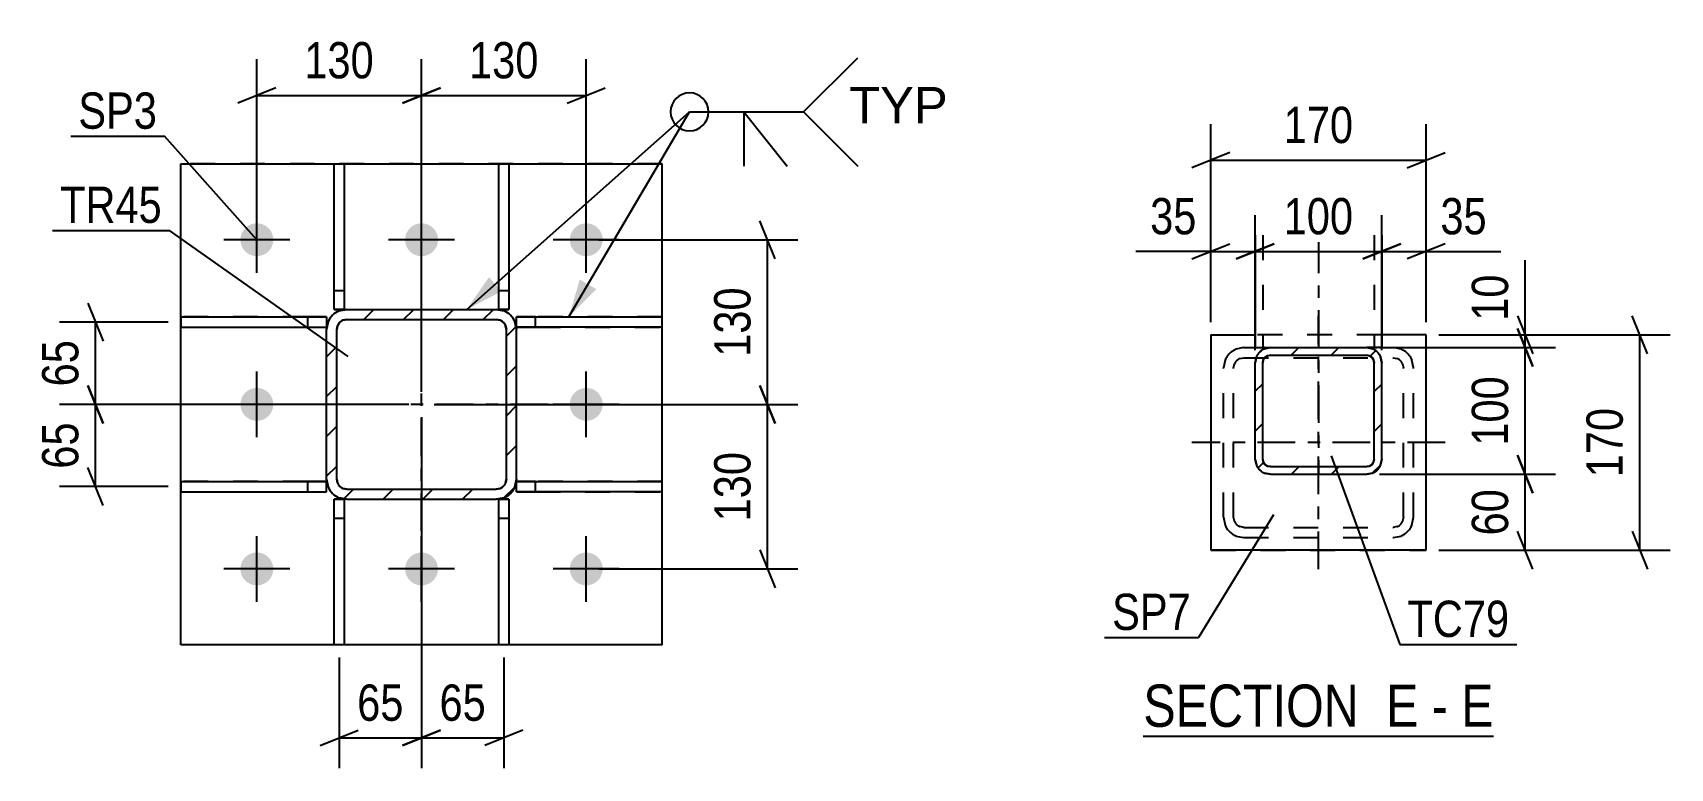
# Model space of a CAD drawing. Header units: millimetres. Extents: x -123 to 718, y -437 to 157.
# Drawn here: x -37.9 to 91.3, y -319.7 to -261.6 of the extents above; entities that cross this region are included whole.
import ezdxf

# ---------------------------------------------------------------- set-up
doc = ezdxf.new("R2010")
doc.units = ezdxf.units.MM
doc.linetypes.add('DXK_LINE_DOT2', pattern=[3.9198, 1.9599, -1.9599])
doc.linetypes.add('DXK_LINE_DOT3', pattern=[5.9187, 2.979, -0.9799, 0.9799, -0.9799])
doc.styles.add('Arial', font='ARIAL.TTF', dxfattribs={"height": 0.2})
doc.styles.add('Arial Narrow', font='ARIALN.TTF', dxfattribs={"height": 0.2})

# ---------------------------------------------------------------- blocks, each defined once
blk = doc.blocks.new('Unknown-232816598-20 - 7481')
at = {"color": 6, "linetype": 'Continuous'}
blk.add_line((49.73, -317.13), (77.38, -317.13), dxfattribs=at)
at = {"color": 0, "linetype": 'Continuous'}
for points in [[(67.84, -316.38), (67.84, -312.88), (49.73, -312.88), (49.73, -316.38)], [(71.45, -316.38), (71.45, -312.88), (68.89, -312.88), (68.89, -316.38)], [(73.77, -316.38), (73.77, -312.88), (72.5, -312.88), (72.5, -316.38)], [(77.38, -316.38), (77.38, -312.88), (74.82, -312.88), (74.82, -316.38)]]:
    blk.add_wipeout(points, dxfattribs=at)
at = {"color": 7, "linetype": 'Continuous', "style": 'Arial Narrow'}
for s, p in [('SECTION ', (49.73, -316.38)), ('E', (68.89, -316.38)), ('E', (74.82, -316.38)), ('-', (72.5, -316.38))]:
    blk.add_text(s, height=3.34, dxfattribs=at).set_placement(p)
blk = doc.blocks.new('Part-232816598-7571 - 7481')
at = {"color": 7, "linetype": 'DXK_LINE_DOT3'}
for p, q in [((63.56, -303.93), (63.56, -283.93)), ((73.56, -293.93), (53.56, -293.93))]:
    blk.add_line(p, q, dxfattribs=at)
at = {"color": 7, "linetype": 'DXK_LINE_DOT2'}
for p, q in [((57.66, -286.43), (57.04, -286.55)), ((57.66, -286.43), (69.46, -286.43)), ((70.07, -286.55), (69.46, -286.43)), ((56.18, -287.42), (56.06, -288.03)), ((56.06, -299.83), (56.06, -288.03)), ((56.86, -288.03), (56.92, -287.72)), ((56.86, -299.83), (56.86, -288.03)), ((57.35, -287.29), (57.66, -287.23)), ((57.66, -287.23), (69.46, -287.23)), ((69.46, -287.23), (69.76, -287.29)), ((70.19, -287.72), (70.26, -288.03)), ((70.26, -299.83), (70.26, -288.03)), ((71.06, -288.03), (70.93, -287.42)), ((71.06, -299.83), (71.06, -288.03)), ((56.06, -299.83), (56.18, -300.44)), ((56.92, -300.14), (56.86, -299.83)), ((70.26, -299.83), (70.19, -300.14)), ((70.93, -300.44), (71.06, -299.83)), ((57.66, -300.63), (57.35, -300.57)), ((57.66, -300.63), (69.46, -300.63)), ((69.76, -300.57), (69.46, -300.63)), ((57.04, -301.31), (57.66, -301.43)), ((57.66, -301.43), (69.46, -301.43)), ((69.46, -301.43), (70.07, -301.31))]:
    blk.add_line(p, q, dxfattribs=at)
for centre, radius, start, end in [((57.66, -288.03), 1.6, 112.5, 157.5), ((69.46, -288.03), 1.6, 22.5, 67.5), ((57.66, -288.03), 0.8, 112.5, 157.5), ((69.46, -288.03), 0.8, 22.5, 67.5), ((57.66, -299.83), 1.6, 202.5, 247.5), ((57.66, -299.83), 0.8, 202.5, 247.5), ((69.46, -299.83), 0.8, 292.5, 337.5), ((69.46, -299.83), 1.6, 292.5, 337.5)]:
    blk.add_arc(centre, radius, start, end, dxfattribs=at)
blk = doc.blocks.new('Part-232816598-7499 - 7481')
at = {"color": 2, "linetype": 'Continuous'}
for p, q in [((55.06, -285.43), (58.55, -285.43)), ((55.06, -285.43), (55.06, -302.43)), ((72.06, -285.43), (68.55, -285.43)), ((72.06, -302.43), (72.06, -285.43)), ((72.06, -302.43), (55.06, -302.43))]:
    blk.add_line(p, q, dxfattribs=at)
at = {"color": 7, "linetype": 'DXK_LINE_DOT2'}
for p, q in [((68.55, -285.43), (58.55, -285.43)), ((55.06, -302.43), (72.06, -302.43))]:
    blk.add_line(p, q, dxfattribs=at)
blk = doc.blocks.new('Part-232816598-50162 - 7481')
at = {"color": 2, "linetype": 'Continuous'}
for p, q in [((58.55, -277.56), (58.55, -286.43)), ((68.55, -277.56), (68.55, -286.43)), ((58.55, -286.43), (59.75, -286.43)), ((68.46, -286.43), (67.36, -286.43)), ((68.55, -286.43), (68.46, -286.43))]:
    blk.add_line(p, q, dxfattribs=at)
at = {"color": 7, "linetype": 'DXK_LINE_DOT2'}
for p, q in [((59.15, -277.56), (59.15, -286.43)), ((67.95, -277.56), (67.95, -286.43)), ((58.55, -286.43), (58.64, -286.43)), ((58.64, -286.43), (59.29, -286.43)), ((59.2, -286.43), (59.15, -286.43)), ((59.15, -286.43), (59.2, -286.43)), ((59.29, -286.43), (59.2, -286.43)), ((59.2, -286.43), (59.29, -286.43)), ((59.29, -286.43), (59.33, -286.43)), ((59.75, -286.43), (68.2, -286.43))]:
    blk.add_line(p, q, dxfattribs=at)
at = {"color": 7, "linetype": 'DXK_LINE_DOT3'}
blk.add_line((63.55, -277.56), (63.55, -296.43), dxfattribs=at)
blk = doc.blocks.new('Part-232816598-7576 - 7481')
at = {"linetype": 'Continuous'}
h = blk.add_hatch(dxfattribs=at)
h.set_pattern_fill('', scale=0.7, style=0, pattern_type=0)
h.set_pattern_definition([(45, (67.815, -296.3394), (-1.57154, 1.57154), [])])
h.paths.add_polyline_path([(67.36, -296.43), (67.81, -296.34), (68.2, -296.08), (68.46, -295.69), (68.56, -295.23), (68.56, -287.63), (68.46, -287.17), (68.2, -286.78), (67.81, -286.52), (67.36, -286.43), (59.76, -286.43), (59.3, -286.52), (58.91, -286.78), (58.65, -287.17), (58.56, -287.63), (58.56, -295.23), (58.65, -295.69), (58.91, -296.08), (59.3, -296.34), (59.76, -296.43)])
h.paths.add_polyline_path([(59.76, -295.83), (59.53, -295.79), (59.33, -295.66), (59.2, -295.46), (59.16, -295.23), (59.16, -287.63), (59.2, -287.4), (59.33, -287.21), (59.53, -287.08), (59.76, -287.03), (67.36, -287.03), (67.59, -287.08), (67.78, -287.21), (67.91, -287.4), (67.96, -287.63), (67.96, -295.23), (67.91, -295.46), (67.78, -295.66), (67.59, -295.79), (67.36, -295.83)])
at = {"color": 7, "linetype": 'DXK_LINE_DOT2'}
for p, q in [((59.3, -286.52), (59.76, -286.43)), ((59.76, -286.43), (67.36, -286.43)), ((67.36, -286.43), (67.81, -286.52)), ((58.56, -287.63), (58.65, -287.17)), ((58.56, -295.23), (58.56, -287.63)), ((59.2, -287.4), (59.16, -287.63)), ((59.16, -295.23), (59.16, -287.63)), ((59.33, -287.21), (59.2, -287.4)), ((59.53, -287.08), (59.33, -287.21)), ((59.76, -287.03), (59.53, -287.08)), ((59.76, -287.03), (67.36, -287.03)), ((67.59, -287.08), (67.36, -287.03)), ((67.78, -287.21), (67.59, -287.08)), ((67.91, -287.4), (67.78, -287.21)), ((67.96, -287.63), (67.91, -287.4)), ((67.96, -295.23), (67.96, -287.63)), ((68.46, -287.17), (68.56, -287.63)), ((68.56, -295.23), (68.56, -287.63)), ((58.65, -295.69), (58.56, -295.23)), ((59.16, -295.23), (59.2, -295.46)), ((59.2, -295.46), (59.33, -295.66)), ((59.33, -295.66), (59.53, -295.79)), ((59.53, -295.79), (59.76, -295.83)), ((59.76, -295.83), (67.36, -295.83)), ((67.36, -295.83), (67.59, -295.79)), ((67.59, -295.79), (67.78, -295.66)), ((67.78, -295.66), (67.91, -295.46)), ((67.91, -295.46), (67.96, -295.23)), ((68.56, -295.23), (68.46, -295.69)), ((59.76, -296.43), (59.3, -296.34)), ((59.76, -296.43), (67.36, -296.43)), ((67.81, -296.34), (67.36, -296.43))]:
    blk.add_line(p, q, dxfattribs=at)
at = {"color": 2, "linetype": 'Continuous'}
for p, q in [((59.76, -286.43), (59.3, -286.52)), ((59.76, -286.43), (67.36, -286.43)), ((67.81, -286.52), (67.36, -286.43)), ((58.65, -287.17), (58.56, -287.63)), ((58.56, -295.23), (58.56, -287.63)), ((59.16, -287.63), (59.2, -287.4)), ((59.16, -295.23), (59.16, -287.63)), ((59.2, -287.4), (59.33, -287.21)), ((59.33, -287.21), (59.53, -287.08)), ((59.53, -287.08), (59.76, -287.03)), ((59.76, -287.03), (67.36, -287.03)), ((67.36, -287.03), (67.59, -287.08)), ((67.59, -287.08), (67.78, -287.21)), ((67.78, -287.21), (67.91, -287.4)), ((67.91, -287.4), (67.96, -287.63)), ((67.96, -295.23), (67.96, -287.63)), ((68.56, -287.63), (68.46, -287.17)), ((68.56, -295.23), (68.56, -287.63)), ((58.56, -295.23), (58.65, -295.69)), ((59.2, -295.46), (59.16, -295.23)), ((59.33, -295.66), (59.2, -295.46)), ((59.53, -295.79), (59.33, -295.66)), ((59.76, -295.83), (59.53, -295.79)), ((59.76, -295.83), (67.36, -295.83)), ((67.59, -295.79), (67.36, -295.83)), ((67.78, -295.66), (67.59, -295.79)), ((67.91, -295.46), (67.78, -295.66)), ((67.96, -295.23), (67.91, -295.46)), ((68.46, -295.69), (68.56, -295.23)), ((59.3, -296.34), (59.76, -296.43)), ((59.76, -296.43), (67.36, -296.43)), ((67.36, -296.43), (67.81, -296.34))]:
    blk.add_line(p, q, dxfattribs=at)
at = {"color": 7, "linetype": 'DXK_LINE_DOT2'}
for centre, start, end in [((59.76, -287.63), 112.5, 157.5), ((67.36, -287.63), 22.5, 67.5), ((59.76, -295.23), 202.5, 247.5), ((67.36, -295.23), 292.5, 337.5)]:
    blk.add_arc(centre, 1.2, start, end, dxfattribs=at)
at = {"color": 2, "linetype": 'Continuous'}
for centre, start, end in [((59.76, -287.63), 112.5, 157.5), ((67.36, -287.63), 22.5, 67.5), ((59.76, -295.23), 202.5, 247.5), ((67.36, -295.23), 292.5, 337.5)]:
    blk.add_arc(centre, 1.2, start, end, dxfattribs=at)
blk = doc.blocks.new('Part-232816598-2230 - 2131')
at = {"color": 2, "linetype": 'Continuous'}
for p, q in [((-13.34, -298.41), (-14.14, -298.41)), ((-14.14, -298.41), (-14.14, -298.41)), ((-14.14, -309.91), (-14.14, -298.41)), ((-13.34, -298.41), (-13.34, -298.41)), ((-13.34, -298.41), (-13.34, -309.91)), ((-13.34, -309.91), (-14.14, -309.91))]:
    blk.add_line(p, q, dxfattribs=at)
at = {"color": 7, "linetype": 'DXK_LINE_DOT2'}
for p, q in [((-14.14, -298.41), (-13.34, -298.41)), ((-14.14, -299.91), (-13.34, -299.91))]:
    blk.add_line(p, q, dxfattribs=at)
blk = doc.blocks.new('Part-232816598-2235 - 2131')
at = {"color": 2, "linetype": 'Continuous'}
for p, q in [((-0.34, -298.41), (-1.14, -298.41)), ((-1.14, -298.41), (-1.14, -298.41)), ((-1.14, -309.91), (-1.14, -298.41)), ((-0.34, -298.41), (-0.34, -298.41)), ((-0.34, -298.41), (-0.34, -309.91)), ((-0.34, -309.91), (-1.14, -309.91))]:
    blk.add_line(p, q, dxfattribs=at)
at = {"color": 7, "linetype": 'DXK_LINE_DOT2'}
for p, q in [((-1.14, -298.41), (-0.34, -298.41)), ((-1.14, -299.91), (-0.34, -299.91))]:
    blk.add_line(p, q, dxfattribs=at)
blk = doc.blocks.new('Part-232816598-2147 - 2131')
at = {"linetype": 'Continuous'}
h = blk.add_hatch(dxfattribs=at)
h.set_pattern_fill('', scale=0.7, style=0, pattern_type=0)
h.set_pattern_definition([(45, (-0.7318, -298.2895), (-1.57154, 1.57154), [])])
h.paths.add_polyline_path([(-1.34, -298.41), (-0.73, -298.29), (-0.21, -297.94), (0.13, -297.42), (0.26, -296.81), (0.26, -285.01), (0.13, -284.4), (-0.21, -283.88), (-0.73, -283.53), (-1.34, -283.41), (-13.14, -283.41), (-13.76, -283.53), (-14.28, -283.88), (-14.62, -284.4), (-14.74, -285.01), (-14.74, -296.81), (-14.62, -297.42), (-14.28, -297.94), (-13.76, -298.29), (-13.14, -298.41)])
h.paths.add_polyline_path([(-13.14, -297.61), (-13.45, -297.55), (-13.71, -297.38), (-13.88, -297.12), (-13.94, -296.81), (-13.94, -285.01), (-13.88, -284.71), (-13.71, -284.45), (-13.45, -284.27), (-13.14, -284.21), (-1.34, -284.21), (-1.04, -284.27), (-0.78, -284.45), (-0.61, -284.71), (-0.54, -285.01), (-0.54, -296.81), (-0.61, -297.12), (-0.78, -297.38), (-1.04, -297.55), (-1.34, -297.61)])
at = {"color": 7, "linetype": 'DXK_LINE_DOT3'}
for p, q in [((-7.24, -300.91), (-7.24, -280.91)), ((2.76, -290.91), (-17.24, -290.91))]:
    blk.add_line(p, q, dxfattribs=at)
at = {"color": 7, "linetype": 'DXK_LINE_DOT2'}
for p, q in [((-13.76, -283.53), (-13.14, -283.41)), ((-13.14, -284.21), (-13.45, -284.27)), ((-13.14, -283.41), (-1.34, -283.41)), ((-13.14, -284.21), (-1.34, -284.21)), ((-1.34, -283.41), (-0.73, -283.53)), ((-1.04, -284.27), (-1.34, -284.21)), ((-14.74, -285.01), (-14.62, -284.4)), ((-14.74, -296.81), (-14.74, -285.01)), ((-13.88, -284.71), (-13.94, -285.01)), ((-13.94, -296.81), (-13.94, -285.01)), ((-0.54, -285.01), (-0.61, -284.71)), ((-0.54, -296.81), (-0.54, -285.01)), ((0.13, -284.4), (0.26, -285.01)), ((0.26, -296.81), (0.26, -285.01)), ((-14.62, -297.42), (-14.74, -296.81)), ((-13.94, -296.81), (-13.88, -297.12)), ((-0.61, -297.12), (-0.54, -296.81)), ((0.26, -296.81), (0.13, -297.42)), ((-13.14, -298.41), (-13.76, -298.29)), ((-13.45, -297.55), (-13.14, -297.61)), ((-13.14, -297.61), (-1.34, -297.61)), ((-13.14, -298.41), (-1.34, -298.41)), ((-1.34, -297.61), (-1.04, -297.55)), ((-0.73, -298.29), (-1.34, -298.41))]:
    blk.add_line(p, q, dxfattribs=at)
at = {"color": 2, "linetype": 'Continuous'}
for p, q in [((-13.14, -283.41), (-13.76, -283.53)), ((-13.45, -284.27), (-13.14, -284.21)), ((-13.14, -283.41), (-1.34, -283.41)), ((-13.14, -284.21), (-1.34, -284.21)), ((-0.73, -283.53), (-1.34, -283.41)), ((-1.34, -284.21), (-1.04, -284.27)), ((-14.62, -284.4), (-14.74, -285.01)), ((-14.74, -296.81), (-14.74, -285.01)), ((-13.94, -285.01), (-13.88, -284.71)), ((-13.94, -296.81), (-13.94, -285.01)), ((-0.61, -284.71), (-0.54, -285.01)), ((-0.54, -296.81), (-0.54, -285.01)), ((0.26, -285.01), (0.13, -284.4)), ((0.26, -296.81), (0.26, -285.01)), ((-14.74, -296.81), (-14.62, -297.42)), ((-13.88, -297.12), (-13.94, -296.81)), ((-0.54, -296.81), (-0.61, -297.12)), ((0.13, -297.42), (0.26, -296.81)), ((-13.76, -298.29), (-13.14, -298.41)), ((-13.14, -297.61), (-13.45, -297.55)), ((-13.14, -297.61), (-1.34, -297.61)), ((-13.14, -298.41), (-1.34, -298.41)), ((-1.04, -297.55), (-1.34, -297.61)), ((-1.34, -298.41), (-0.73, -298.29))]:
    blk.add_line(p, q, dxfattribs=at)
at = {"color": 7, "linetype": 'DXK_LINE_DOT2'}
for centre, radius, start, end in [((-13.14, -285.01), 1.6, 112.5, 157.5), ((-13.14, -285.01), 0.8, 112.5, 157.5), ((-1.34, -285.01), 0.8, 22.5, 67.5), ((-1.34, -285.01), 1.6, 22.5, 67.5), ((-13.14, -296.81), 0.8, 202.5, 247.5), ((-1.34, -296.81), 0.8, 292.5, 337.5), ((-13.14, -296.81), 1.6, 202.5, 247.5), ((-1.34, -296.81), 1.6, 292.5, 337.5)]:
    blk.add_arc(centre, radius, start, end, dxfattribs=at)
at = {"color": 2, "linetype": 'Continuous'}
for centre, radius, start, end in [((-13.14, -285.01), 1.6, 112.5, 157.5), ((-13.14, -285.01), 0.8, 112.5, 157.5), ((-1.34, -285.01), 0.8, 22.5, 67.5), ((-1.34, -285.01), 1.6, 22.5, 67.5), ((-13.14, -296.81), 0.8, 202.5, 247.5), ((-1.34, -296.81), 0.8, 292.5, 337.5), ((-13.14, -296.81), 1.6, 202.5, 247.5), ((-1.34, -296.81), 1.6, 292.5, 337.5)]:
    blk.add_arc(centre, radius, start, end, dxfattribs=at)
blk = doc.blocks.new('Part-232816598-2196 - 2131')
at = {"color": 2, "linetype": 'Continuous'}
for p, q in [((-14.14, -283.41), (-14.14, -271.91)), ((-14.14, -271.91), (-13.34, -271.91)), ((-13.34, -271.91), (-13.34, -283.41)), ((-14.14, -283.41), (-14.14, -283.41)), ((-13.34, -283.41), (-14.14, -283.41)), ((-13.34, -283.41), (-13.34, -283.41))]:
    blk.add_line(p, q, dxfattribs=at)
at = {"color": 7, "linetype": 'DXK_LINE_DOT2'}
for p, q in [((-14.14, -281.91), (-13.34, -281.91)), ((-14.14, -283.41), (-13.34, -283.41))]:
    blk.add_line(p, q, dxfattribs=at)
blk = doc.blocks.new('Part-232816598-2201 - 2131')
at = {"color": 2, "linetype": 'Continuous'}
for p, q in [((-1.14, -283.41), (-1.14, -271.91)), ((-1.14, -271.91), (-0.34, -271.91)), ((-0.34, -271.91), (-0.34, -283.41)), ((-1.14, -283.41), (-1.14, -283.41)), ((-0.34, -283.41), (-1.14, -283.41)), ((-0.34, -283.41), (-0.34, -283.41))]:
    blk.add_line(p, q, dxfattribs=at)
at = {"color": 7, "linetype": 'DXK_LINE_DOT2'}
for p, q in [((-1.14, -281.91), (-0.34, -281.91)), ((-1.14, -283.41), (-0.34, -283.41))]:
    blk.add_line(p, q, dxfattribs=at)
blk = doc.blocks.new('Part-232816598-2240 - 2131')
at = {"color": 2, "linetype": 'Continuous'}
for p, q in [((0.26, -297.81), (0.26, -297.01)), ((0.26, -297.01), (11.76, -297.01)), ((11.76, -297.81), (11.76, -297.01)), ((0.26, -297.81), (0.26, -297.81)), ((11.76, -297.81), (0.26, -297.81))]:
    blk.add_line(p, q, dxfattribs=at)
at = {"color": 7, "linetype": 'DXK_LINE_DOT2'}
for p, q in [((1.76, -297.01), (0.26, -297.01)), ((1.76, -297.81), (1.76, -297.01)), ((11.76, -297.01), (1.76, -297.01)), ((0.26, -297.81), (1.76, -297.81)), ((0.26, -297.81), (0.26, -297.81)), ((1.76, -297.81), (11.76, -297.81))]:
    blk.add_line(p, q, dxfattribs=at)
blk = doc.blocks.new('Part-232816598-2245 - 2131')
at = {"color": 2, "linetype": 'Continuous'}
for p, q in [((0.26, -284.81), (0.26, -284.01)), ((0.26, -284.01), (11.76, -284.01)), ((11.76, -284.81), (11.76, -284.01)), ((0.26, -284.81), (0.26, -284.81)), ((11.76, -284.81), (0.26, -284.81))]:
    blk.add_line(p, q, dxfattribs=at)
at = {"color": 7, "linetype": 'DXK_LINE_DOT2'}
for p, q in [((1.76, -284.01), (0.26, -284.01)), ((1.76, -284.81), (1.76, -284.01)), ((11.76, -284.01), (1.76, -284.01)), ((0.26, -284.81), (1.76, -284.81)), ((0.26, -284.81), (0.26, -284.81)), ((1.76, -284.81), (11.76, -284.81))]:
    blk.add_line(p, q, dxfattribs=at)
blk = doc.blocks.new('Part-232816598-2250 - 2131')
at = {"color": 2, "linetype": 'Continuous'}
for p, q in [((-26.24, -297.01), (-14.74, -297.01)), ((-26.24, -297.01), (-26.24, -297.81)), ((-14.74, -297.01), (-14.74, -297.01)), ((-14.74, -297.81), (-14.74, -297.01)), ((-26.24, -297.81), (-14.74, -297.81))]:
    blk.add_line(p, q, dxfattribs=at)
at = {"color": 7, "linetype": 'DXK_LINE_DOT2'}
for p, q in [((-16.24, -297.01), (-26.24, -297.01)), ((-14.74, -297.01), (-16.24, -297.01)), ((-16.24, -297.01), (-16.24, -297.81)), ((-26.24, -297.81), (-16.24, -297.81)), ((-16.24, -297.81), (-14.74, -297.81)), ((-14.74, -297.81), (-14.74, -297.81))]:
    blk.add_line(p, q, dxfattribs=at)
blk = doc.blocks.new('Part-232816598-2255 - 2131')
at = {"color": 2, "linetype": 'Continuous'}
for p, q in [((-26.24, -284.01), (-14.74, -284.01)), ((-26.24, -284.01), (-26.24, -284.81)), ((-14.74, -284.01), (-14.74, -284.01)), ((-14.74, -284.01), (-14.74, -284.81)), ((-26.24, -284.81), (-14.74, -284.81))]:
    blk.add_line(p, q, dxfattribs=at)
at = {"color": 7, "linetype": 'DXK_LINE_DOT2'}
for p, q in [((-16.24, -284.01), (-26.24, -284.01)), ((-14.74, -284.01), (-16.24, -284.01)), ((-16.24, -284.01), (-16.24, -284.81)), ((-26.24, -284.81), (-16.24, -284.81)), ((-16.24, -284.81), (-14.74, -284.81))]:
    blk.add_line(p, q, dxfattribs=at)
blk = doc.blocks.new('Part-232816598-2285 - 2131')
at = {"color": 2, "linetype": 'Continuous'}
for p, q in [((-26.24, -271.91), (11.76, -271.91)), ((-26.24, -309.91), (-26.24, -271.91)), ((11.76, -309.91), (11.76, -271.91)), ((11.76, -309.91), (-26.24, -309.91))]:
    blk.add_line(p, q, dxfattribs=at)
at = {"color": 7, "linetype": 'DXK_LINE_DOT2'}
blk.add_line((11.76, -271.91), (-26.24, -271.91), dxfattribs=at)
blk = doc.blocks.new('Bolt-232816598-2372 - 2131')
at = {"linetype": 'Continuous'}
for points in [[(-20.24, -279.21, -1), (-20.24, -276.61, -1)], [(-7.24, -279.21, -1), (-7.24, -276.61, -1)], [(5.76, -279.21, -1), (5.76, -276.61, -1)], [(-20.24, -292.21, -1), (-20.24, -289.61, -1)], [(5.76, -292.21, -1), (5.76, -289.61, -1)], [(-20.24, -305.21, -1), (-20.24, -302.61, -1)], [(-7.24, -305.21, -1), (-7.24, -302.61, -1)], [(5.76, -305.21, -1), (5.76, -302.61, -1)]]:
    blk.add_hatch(color=1, dxfattribs=at).paths.add_polyline_path(points)
at = {"color": 1, "linetype": 'Continuous'}
for p, q in [((-20.24, -280.51), (-20.24, -275.31)), ((-7.24, -280.51), (-7.24, -275.31)), ((5.76, -280.51), (5.76, -275.31)), ((-17.64, -277.91), (-22.84, -277.91)), ((-4.64, -277.91), (-9.84, -277.91)), ((8.36, -277.91), (3.16, -277.91)), ((-20.24, -293.51), (-20.24, -288.31)), ((5.76, -293.51), (5.76, -288.31)), ((-17.64, -290.91), (-22.84, -290.91)), ((8.36, -290.91), (3.16, -290.91)), ((-20.24, -306.51), (-20.24, -301.31)), ((-7.24, -306.51), (-7.24, -301.31)), ((5.76, -306.51), (5.76, -301.31)), ((-17.64, -303.91), (-22.84, -303.91)), ((-4.64, -303.91), (-9.84, -303.91)), ((8.36, -303.91), (3.16, -303.91))]:
    blk.add_line(p, q, dxfattribs=at)
blk = doc.blocks.new('StraightDimension-232816598-7710 - 7481')
at = {"color": 7, "linetype": 'Continuous'}
for p, q in [((58.56, -286.63), (58.56, -275.98)), ((68.56, -286.63), (68.56, -275.98)), ((57.06, -279.43), (60.06, -278.23)), ((58.56, -278.83), (68.56, -278.83)), ((70.06, -278.23), (67.06, -279.43))]:
    blk.add_line(p, q, dxfattribs=at)
at = {"color": 0}
blk.add_wipeout([(66.9, -278.08), (66.9, -273.88), (60.21, -273.88), (60.21, -278.08)], dxfattribs=at)
at = {"color": 3, "style": 'Arial Narrow'}
blk.add_text('100', height=2.863, dxfattribs=at).set_placement((60.81, -277.48))
blk = doc.blocks.new('StraightDimension-232816598-7641 - 7481')
at = {"color": 7, "linetype": 'Continuous'}
for p, q in [((89.52, -286.93), (88.32, -283.93)), ((73.06, -285.43), (91.32, -285.43)), ((88.92, -302.43), (88.92, -285.43)), ((88.32, -300.93), (89.52, -303.93)), ((73.06, -302.43), (91.32, -302.43))]:
    blk.add_line(p, q, dxfattribs=at)
at = {"color": 0}
blk.add_wipeout([(88.17, -290.59), (83.97, -290.59), (83.97, -297.27), (88.17, -297.27)], dxfattribs=at)
at = {"color": 3, "style": 'Arial Narrow'}
blk.add_text('170', height=2.863, rotation=90.0002, dxfattribs=at).set_placement((87.57, -296.67))
blk = doc.blocks.new('StraightDimension-232816598-7652 - 7481')
at = {"color": 7, "linetype": 'Continuous'}
for p, q in [((55.06, -284.43), (55.06, -268.77)), ((72.06, -284.43), (72.06, -268.77)), ((56.56, -271.02), (53.56, -272.22)), ((70.56, -272.22), (73.56, -271.02)), ((55.06, -271.62), (72.06, -271.62))]:
    blk.add_line(p, q, dxfattribs=at)
at = {"color": 0}
blk.add_wipeout([(66.9, -270.87), (66.9, -266.67), (60.21, -266.67), (60.21, -270.87)], dxfattribs=at)
at = {"color": 3, "style": 'Arial Narrow'}
blk.add_text('170', height=2.863, dxfattribs=at).set_placement((60.81, -270.27))
blk = doc.blocks.new('StraightDimension-232816598-7663 - 7481')
at = {"color": 7, "linetype": 'Continuous'}
for p, q in [((79.27, -294.93), (80.47, -297.93)), ((68.36, -296.43), (82.27, -296.43)), ((79.87, -302.43), (79.87, -296.43)), ((80.47, -303.93), (79.27, -300.93)), ((73.06, -302.43), (82.27, -302.43))]:
    blk.add_line(p, q, dxfattribs=at)
at = {"color": 0}
blk.add_wipeout([(79.12, -297), (74.92, -297), (74.92, -301.86), (79.12, -301.86)], dxfattribs=at)
at = {"color": 3, "style": 'Arial Narrow'}
blk.add_text('60', height=2.863, rotation=90.0002, dxfattribs=at).set_placement((78.52, -301.26))
blk = doc.blocks.new('StraightDimension-232816598-7720 - 7481')
at = {"color": 7, "linetype": 'Continuous'}
for p, q in [((68.56, -286.63), (68.56, -275.98)), ((72.06, -284.43), (72.06, -275.98)), ((67.06, -279.43), (70.06, -278.23)), ((68.56, -278.83), (72.06, -278.83)), ((73.56, -278.23), (70.56, -279.43)), ((72.06, -278.83), (77.96, -278.83)), ((72.06, -278.83), (77.96, -278.83))]:
    blk.add_line(p, q, dxfattribs=at)
at = {"color": 0}
blk.add_wipeout([(77.44, -278.08), (77.44, -273.88), (72.58, -273.88), (72.58, -278.08)], dxfattribs=at)
at = {"color": 3, "style": 'Arial Narrow'}
blk.add_text('35', height=2.863, dxfattribs=at).set_placement((73.18, -277.48))
blk = doc.blocks.new('StraightDimension-232816598-7673 - 7481')
at = {"color": 7, "linetype": 'Continuous'}
for p, q in [((79.27, -284.93), (80.47, -287.93)), ((68.36, -286.43), (82.27, -286.43)), ((79.87, -296.43), (79.87, -286.43)), ((80.47, -297.93), (79.27, -294.93)), ((68.36, -296.43), (82.27, -296.43))]:
    blk.add_line(p, q, dxfattribs=at)
at = {"color": 0}
blk.add_wipeout([(79.11, -288.09), (74.91, -288.09), (74.91, -294.77), (79.11, -294.77)], dxfattribs=at)
at = {"color": 3, "style": 'Arial Narrow'}
blk.add_text('100', height=2.863, rotation=90.0002, dxfattribs=at).set_placement((78.52, -294.17))
blk = doc.blocks.new('StraightDimension-232816598-7686 - 7481')
at = {"color": 7, "linetype": 'Continuous'}
for p, q in [((79.87, -285.43), (79.87, -279.52)), ((79.87, -285.43), (79.87, -279.52)), ((79.27, -283.93), (80.47, -286.93)), ((73.06, -285.43), (82.27, -285.43)), ((80.47, -287.93), (79.27, -284.93)), ((79.87, -286.43), (79.87, -285.43)), ((68.36, -286.43), (82.27, -286.43))]:
    blk.add_line(p, q, dxfattribs=at)
at = {"color": 0}
blk.add_wipeout([(79.12, -280.05), (74.92, -280.05), (74.92, -284.91), (79.12, -284.91)], dxfattribs=at)
at = {"color": 3, "style": 'Arial Narrow'}
blk.add_text('10', height=2.863, rotation=90.0002, dxfattribs=at).set_placement((78.52, -284.31))
blk = doc.blocks.new('StraightDimension-232816598-7700 - 7481')
at = {"color": 7, "linetype": 'Continuous'}
for p, q in [((55.06, -284.43), (55.06, -275.98)), ((58.56, -286.63), (58.56, -275.98)), ((55.06, -278.83), (49.15, -278.83)), ((55.06, -278.83), (49.15, -278.83)), ((53.56, -279.43), (56.56, -278.23)), ((55.06, -278.83), (58.56, -278.83)), ((60.06, -278.23), (57.06, -279.43))]:
    blk.add_line(p, q, dxfattribs=at)
at = {"color": 0}
blk.add_wipeout([(54.53, -278.08), (54.53, -273.88), (49.67, -273.88), (49.67, -278.08)], dxfattribs=at)
at = {"color": 3, "style": 'Arial Narrow'}
blk.add_text('35', height=2.863, dxfattribs=at).set_placement((50.27, -277.48))
blk = doc.blocks.new('StraightDimension-232816598-66372 - 2131')
at = {"color": 7, "linetype": 'Continuous'}
for p, q in [((-33.58, -289.41), (-32.38, -292.41)), ((-8.24, -290.91), (-35.83, -290.91)), ((-32.98, -297.41), (-32.98, -290.91)), ((-32.38, -298.91), (-33.58, -295.91)), ((-27.24, -297.41), (-35.83, -297.41))]:
    blk.add_line(p, q, dxfattribs=at)
at = {"color": 0}
blk.add_wipeout([(-33.73, -291.73), (-37.93, -291.73), (-37.93, -296.59), (-33.73, -296.59)], dxfattribs=at)
at = {"color": 3, "style": 'Arial Narrow'}
blk.add_text('65', height=2.863, rotation=90.0002, dxfattribs=at).set_placement((-34.33, -295.99))
blk = doc.blocks.new('StraightDimension-232816598-66371 - 2131')
at = {"color": 7, "linetype": 'Continuous'}
for p, q in [((-33.58, -282.91), (-32.38, -285.91)), ((-27.24, -284.41), (-35.83, -284.41)), ((-32.98, -290.91), (-32.98, -284.41)), ((-32.38, -292.41), (-33.58, -289.41)), ((-8.24, -290.91), (-35.83, -290.91))]:
    blk.add_line(p, q, dxfattribs=at)
at = {"color": 0}
blk.add_wipeout([(-33.73, -285.23), (-37.93, -285.23), (-37.93, -290.09), (-33.73, -290.09)], dxfattribs=at)
at = {"color": 3, "style": 'Arial Narrow'}
blk.add_text('65', height=2.863, rotation=90.0002, dxfattribs=at).set_placement((-34.33, -289.49))
blk = doc.blocks.new('StraightDimension-232816598-66359 - 2131')
at = {"color": 7, "linetype": 'Continuous'}
for p, q in [((-7.24, -289.91), (-7.24, -263.66)), ((5.76, -276.91), (5.76, -263.66)), ((-5.74, -265.91), (-8.74, -267.11)), ((4.26, -267.11), (7.26, -265.91)), ((-7.24, -266.51), (5.76, -266.51))]:
    blk.add_line(p, q, dxfattribs=at)
at = {"color": 0}
blk.add_wipeout([(2.6, -265.76), (2.6, -261.56), (-4.09, -261.56), (-4.09, -265.76)], dxfattribs=at)
at = {"color": 3, "style": 'Arial Narrow'}
blk.add_text('130', height=2.863, dxfattribs=at).set_placement((-3.49, -265.16))
blk = doc.blocks.new('StraightDimension-232816598-66335 - 2131')
at = {"color": 7, "linetype": 'Continuous'}
for p, q in [((-7.24, -291.91), (-7.24, -319.65)), ((-0.74, -310.91), (-0.74, -319.65)), ((-8.74, -317.85), (-5.74, -316.65)), ((0.76, -316.65), (-2.24, -317.85)), ((-7.24, -317.25), (-0.74, -317.25))]:
    blk.add_line(p, q, dxfattribs=at)
at = {"color": 0}
blk.add_wipeout([(-1.57, -316.5), (-1.57, -312.3), (-6.42, -312.3), (-6.42, -316.5)], dxfattribs=at)
at = {"color": 3, "style": 'Arial Narrow'}
blk.add_text('65', height=2.863, dxfattribs=at).set_placement((-5.82, -315.9))
blk = doc.blocks.new('StraightDimension-232816598-66336 - 2131')
at = {"color": 7, "linetype": 'Continuous'}
for p, q in [((-7.24, -291.91), (-7.24, -319.65)), ((-13.74, -310.91), (-13.74, -319.65)), ((-15.24, -317.85), (-12.24, -316.65)), ((-5.74, -316.65), (-8.74, -317.85)), ((-13.74, -317.25), (-7.24, -317.25))]:
    blk.add_line(p, q, dxfattribs=at)
at = {"color": 0}
blk.add_wipeout([(-8.07, -316.5), (-8.07, -312.3), (-12.92, -312.3), (-12.92, -316.5)], dxfattribs=at)
at = {"color": 3, "style": 'Arial Narrow'}
blk.add_text('65', height=2.863, dxfattribs=at).set_placement((-12.32, -315.9))
blk = doc.blocks.new('StraightDimension-232816598-66347 - 2131')
at = {"color": 7, "linetype": 'Continuous'}
for p, q in [((20.67, -279.41), (19.47, -276.41)), ((6.76, -277.91), (22.47, -277.91)), ((20.07, -290.91), (20.07, -277.91)), ((19.47, -289.41), (20.67, -292.41)), ((-6.24, -290.91), (22.47, -290.91))]:
    blk.add_line(p, q, dxfattribs=at)
at = {"color": 0}
blk.add_wipeout([(19.32, -281.07), (15.12, -281.07), (15.12, -287.75), (19.32, -287.75)], dxfattribs=at)
at = {"color": 3, "style": 'Arial Narrow'}
blk.add_text('130', height=2.863, rotation=90.0002, dxfattribs=at).set_placement((18.72, -287.15))
blk = doc.blocks.new('StraightDimension-232816598-66348 - 2131')
at = {"color": 7, "linetype": 'Continuous'}
for p, q in [((20.67, -292.41), (19.47, -289.41)), ((-6.24, -290.91), (22.47, -290.91)), ((20.07, -303.91), (20.07, -290.91)), ((19.47, -302.41), (20.67, -305.41)), ((6.76, -303.91), (22.47, -303.91))]:
    blk.add_line(p, q, dxfattribs=at)
at = {"color": 0}
blk.add_wipeout([(19.32, -294.07), (15.12, -294.07), (15.12, -300.75), (19.32, -300.75)], dxfattribs=at)
at = {"color": 3, "style": 'Arial Narrow'}
blk.add_text('130', height=2.863, rotation=90.0002, dxfattribs=at).set_placement((18.72, -300.15))
blk = doc.blocks.new('StraightDimension-232816598-66360 - 2131')
at = {"color": 7, "linetype": 'Continuous'}
for p, q in [((-20.24, -276.91), (-20.24, -263.66)), ((-7.24, -289.91), (-7.24, -263.66)), ((-18.74, -265.91), (-21.74, -267.11)), ((-8.74, -267.11), (-5.74, -265.91)), ((-20.24, -266.51), (-7.24, -266.51))]:
    blk.add_line(p, q, dxfattribs=at)
at = {"color": 0}
blk.add_wipeout([(-10.4, -265.76), (-10.4, -261.56), (-17.09, -261.56), (-17.09, -265.76)], dxfattribs=at)
at = {"color": 3, "style": 'Arial Narrow'}
blk.add_text('130', height=2.863, dxfattribs=at).set_placement((-16.49, -265.16))
blk = doc.blocks.new('Mark-232816598-7495 - 7481')
at = {"color": 0}
blk.add_wipeout([(53.48, -308.73), (53.48, -305.73), (47.27, -305.73), (47.27, -308.73)], dxfattribs=at)
blk.add_wipeout([(53.48, -308.73), (53.48, -305.73), (47.27, -305.73), (47.27, -308.73)], dxfattribs=at)
at = {"color": 30, "linetype": 'Continuous'}
for p in [(60, -299.63), (46.67, -309.33)]:
    blk.add_line(p, (54.08, -309.33), dxfattribs=at)
at = {"color": 3, "style": 'Arial Narrow'}
blk.add_text('SP7', height=2.863, dxfattribs=at).set_placement((47.27, -308.73))
blk = doc.blocks.new('Mark-232816598-7572 - 7481')
at = {"color": 0}
blk.add_wipeout([(78.62, -309.28), (78.62, -306.28), (70.58, -306.28), (70.58, -309.28)], dxfattribs=at)
blk.add_wipeout([(78.62, -309.28), (78.62, -306.28), (70.58, -306.28), (70.58, -309.28)], dxfattribs=at)
at = {"color": 30, "linetype": 'Continuous'}
for p, q in [((64.55, -294.98), (69.98, -309.88)), ((69.98, -309.88), (79.22, -309.88))]:
    blk.add_line(p, q, dxfattribs=at)
at = {"color": 3, "style": 'Arial Narrow'}
blk.add_text('TC79', height=2.863, dxfattribs=at).set_placement((70.58, -309.28))
blk = doc.blocks.new('Mark-232816598-2143 - 2131')
at = {"color": 0}
blk.add_wipeout([(-27.73, -276.58), (-27.73, -273.58), (-35.77, -273.58), (-35.77, -276.58)], dxfattribs=at)
blk.add_wipeout([(-27.73, -276.58), (-27.73, -273.58), (-35.77, -273.58), (-35.77, -276.58)], dxfattribs=at)
at = {"color": 30, "linetype": 'Continuous'}
for p in [(-36.37, -277.18), (-13.04, -287.13)]:
    blk.add_line(p, (-27.13, -277.18), dxfattribs=at)
at = {"color": 3, "style": 'Arial Narrow'}
blk.add_text('TR45', height=2.863, dxfattribs=at).set_placement((-35.77, -276.58))
blk = doc.blocks.new('Mark-232816598-2281 - 2131')
at = {"color": 0}
blk.add_wipeout([(-28.12, -269.14), (-28.12, -266.14), (-34.33, -266.14), (-34.33, -269.14)], dxfattribs=at)
blk.add_wipeout([(-28.12, -269.14), (-28.12, -266.14), (-34.33, -266.14), (-34.33, -269.14)], dxfattribs=at)
at = {"color": 30, "linetype": 'Continuous'}
for p in [(-34.93, -269.74), (-20.24, -277.92)]:
    blk.add_line(p, (-27.52, -269.74), dxfattribs=at)
at = {"color": 3, "style": 'Arial Narrow'}
blk.add_text('SP3', height=2.863, dxfattribs=at).set_placement((-34.33, -269.14))
blk = doc.blocks.new('WeldMark-232816598-42131 - 2131')
at = {"linetype": 'Continuous'}
for points in [[(-0.93, -281.98), (-3.67, -283.41), (-1.92, -280.86)], [(6.55, -281.81), (4.38, -284.01), (5.25, -281.05)]]:
    blk.add_hatch(color=30, dxfattribs=at).paths.add_polyline_path(points)
at = {"color": 30, "linetype": 'Continuous'}
for p, q in [((-3.67, -283.41), (13.91, -267.81)), ((4.38, -284.01), (13.91, -267.81)), ((13.91, -267.81), (22.91, -267.81))]:
    blk.add_line(p, q, dxfattribs=at)
at = {"color": 3, "linetype": 'Continuous'}
for q in [(21.62, -272.1), (18.19, -272.1)]:
    blk.add_line((18.19, -267.81), q, dxfattribs=at)
for start, end in [(90, 270), (270, 90)]:
    blk.add_arc((13.91, -267.81), 1.5, start, end, dxfattribs=at)
at = {"color": 0, "linetype": 'Continuous'}
blk.add_wipeout([(34.28, -268.71), (34.28, -265.71), (26.51, -265.71), (26.51, -268.71)], dxfattribs=at)
blk.add_wipeout([(34.28, -268.71), (34.28, -265.71), (26.51, -265.71), (26.51, -268.71)], dxfattribs=at)
at = {"color": 3, "linetype": 'Continuous'}
for q in [(27.19, -263.53), (27.19, -272.1)]:
    blk.add_line((22.91, -267.81), q, dxfattribs=at)
at = {"color": 3, "linetype": 'Continuous', "style": 'Arial'}
blk.add_text('TYP', height=2.865, dxfattribs=at).set_placement((26.51, -268.71))

msp = doc.modelspace()

# ---------------------------------------------------------------- block references
for name in ['Part-232816598-2285 - 2131', 'Part-232816598-2196 - 2131', 'Part-232816598-2201 - 2131', 'Bolt-232816598-2372 - 2131', 'Part-232816598-50162 - 7481', 'Part-232816598-2147 - 2131', 'Part-232816598-2255 - 2131', 'Part-232816598-2245 - 2131', 'Part-232816598-7571 - 7481', 'Part-232816598-7499 - 7481', 'Part-232816598-7576 - 7481', 'Part-232816598-2250 - 2131', 'Part-232816598-2240 - 2131', 'Part-232816598-2230 - 2131', 'Part-232816598-2235 - 2131', 'Unknown-232816598-20 - 7481']:
    msp.add_blockref(name, (0, 0))

# ---------------------------------------------------------------- next in the draw order: block references
for name in ['StraightDimension-232816598-7710 - 7481', 'StraightDimension-232816598-7641 - 7481', 'StraightDimension-232816598-66372 - 2131', 'Mark-232816598-7495 - 7481']:
    msp.add_blockref(name, (0, 0))

# ---------------------------------------------------------------- next in the draw order: block references
for name in ['StraightDimension-232816598-7652 - 7481', 'StraightDimension-232816598-66371 - 2131', 'StraightDimension-232816598-7663 - 7481']:
    msp.add_blockref(name, (0, 0))

# ---------------------------------------------------------------- next in the draw order: block references
for name in ['StraightDimension-232816598-66359 - 2131', 'StraightDimension-232816598-7700 - 7481', 'StraightDimension-232816598-7720 - 7481', 'StraightDimension-232816598-66335 - 2131']:
    msp.add_blockref(name, (0, 0))

# ---------------------------------------------------------------- next in the draw order: block references
for name in ['StraightDimension-232816598-7673 - 7481', 'StraightDimension-232816598-66336 - 2131']:
    msp.add_blockref(name, (0, 0))

# ---------------------------------------------------------------- next in the draw order: block references
for name in ['StraightDimension-232816598-66347 - 2131', 'StraightDimension-232816598-7686 - 7481', 'Mark-232816598-7572 - 7481']:
    msp.add_blockref(name, (0, 0))

# ---------------------------------------------------------------- next in the draw order: block references
for name in ['WeldMark-232816598-42131 - 2131', 'StraightDimension-232816598-66348 - 2131']:
    msp.add_blockref(name, (0, 0))

# ---------------------------------------------------------------- next in the draw order: block references
msp.add_blockref('StraightDimension-232816598-66360 - 2131', (0, 0))

# ---------------------------------------------------------------- next in the draw order: block references
msp.add_blockref('Mark-232816598-2143 - 2131', (0, 0))

# ---------------------------------------------------------------- next in the draw order: block references
msp.add_blockref('Mark-232816598-2281 - 2131', (0, 0))

doc.saveas('drawing.dxf')
